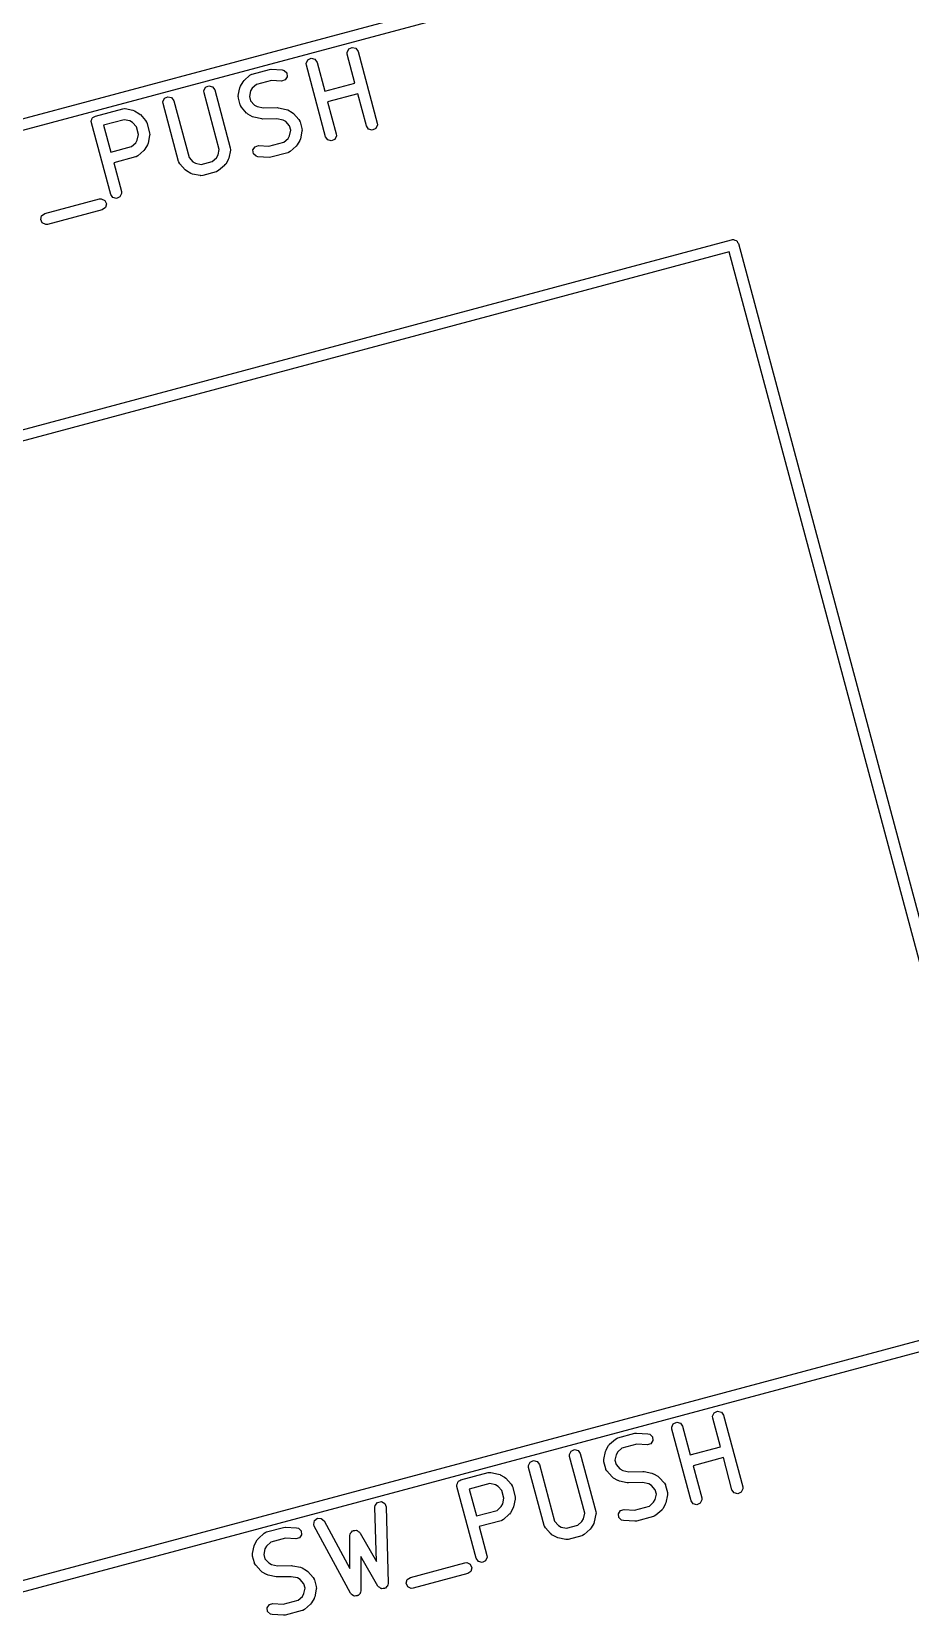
# Model space of a CAD drawing. Extents: x 43 to 269, y -130 to -26.
# Drawn here: x 174.41 to 186.26, y -81 to -59.63 of the extents above; entities that cross this region are included whole.
import ezdxf

# ---------------------------------------------------------------- set-up
doc = ezdxf.new("R2010")
doc.units = 0
doc.layers.add('BLACK', color=7, linetype='CONTINUOUS')

msp = doc.modelspace()

# ---------------------------------------------------------------- linework, layer by layer
at = {"layer": 'BLACK', "linetype": 'CONTINUOUS'}
for p, q in [((182.841, -58.673), (168.352, -62.5553)), ((168.386, -62.391), (182.73, -58.5475)), ((178.111, -60.0613), (178.133, -60.0148)), ((178.133, -60.0148), (178.18, -59.9932)), ((178.18, -59.9932), (178.229, -60.0064)), ((178.229, -60.0064), (178.259, -60.0485)), ((178.663, -59.9134), (178.685, -59.8669)), ((178.666, -59.9394), (178.663, -59.9134)), ((178.769, -60.3269), (178.666, -59.9394)), ((178.685, -59.8669), (178.732, -59.8453)), ((178.732, -59.8453), (178.781, -59.8585)), ((178.781, -59.8585), (178.811, -59.9006)), ((178.811, -59.9006), (179.069, -60.8665)), ((177.275, -60.2919), (177.354, -60.2213)), ((177.354, -60.2213), (177.377, -60.2076)), ((177.377, -60.2076), (177.381, -60.2075)), ((177.381, -60.2075), (177.385, -60.205)), ((177.385, -60.205), (177.615, -60.1433)), ((177.615, -60.1433), (177.637, -60.1414)), ((177.637, -60.1414), (177.639, -60.1409)), ((177.639, -60.1409), (177.789, -60.1499)), ((177.789, -60.1499), (177.814, -60.156)), ((177.814, -60.156), (177.852, -60.1913)), ((177.857, -60.2422), (177.829, -60.285)), ((177.852, -60.1913), (177.857, -60.2422)), ((178.114, -60.0873), (178.111, -60.0613)), ((178.372, -61.0532), (178.114, -60.0873)), ((178.259, -60.0485), (178.362, -60.436)), ((176.732, -60.4311), (176.753, -60.3846)), ((176.734, -60.457), (176.732, -60.4311)), ((176.939, -61.2219), (176.734, -60.457)), ((176.753, -60.3846), (176.8, -60.3629)), ((176.8, -60.3629), (176.849, -60.3762)), ((176.849, -60.3762), (176.879, -60.4182)), ((176.879, -60.4182), (177.088, -61.2001)), ((177.196, -60.4956), (177.217, -60.3913)), ((177.217, -60.3913), (177.226, -60.3705)), ((177.226, -60.3689), (177.26, -60.3105)), ((177.226, -60.3705), (177.226, -60.3689)), ((177.26, -60.3105), (177.274, -60.2934)), ((177.274, -60.2934), (177.275, -60.2919)), ((177.362, -60.4333), (177.347, -60.5084)), ((177.383, -60.3961), (177.362, -60.4333)), ((177.441, -60.3453), (177.383, -60.3961)), ((177.642, -60.2914), (177.441, -60.3453)), ((177.78, -60.2997), (177.642, -60.2914)), ((177.829, -60.285), (177.78, -60.2997)), ((178.362, -60.436), (178.769, -60.3269)), ((175.269, -60.7719), (175.637, -60.6733)), ((175.637, -60.6733), (175.663, -60.671)), ((175.663, -60.671), (175.667, -60.6729)), ((175.667, -60.6729), (175.671, -60.6723)), ((175.671, -60.6723), (175.776, -60.6936)), ((176.18, -60.579), (176.201, -60.5325)), ((176.182, -60.6049), (176.18, -60.579)), ((176.391, -61.3869), (176.182, -60.6049)), ((176.201, -60.5325), (176.248, -60.5108)), ((176.248, -60.5108), (176.297, -60.5241)), ((176.297, -60.5241), (176.327, -60.5661)), ((176.327, -60.5661), (176.532, -61.3309)), ((177.195, -60.5041), (177.197, -60.5001)), ((177.197, -60.5301), (177.195, -60.5041)), ((177.197, -60.5001), (177.196, -60.4956)), ((177.222, -60.6221), (177.197, -60.5301)), ((177.224, -60.6258), (177.222, -60.6221)), ((177.224, -60.6302), (177.224, -60.6258)), ((177.238, -60.6524), (177.224, -60.6302)), ((177.309, -60.7321), (177.238, -60.6524)), ((177.347, -60.5084), (177.362, -60.5662)), ((177.362, -60.5662), (177.413, -60.6235)), ((177.413, -60.6235), (177.45, -60.645)), ((177.45, -60.645), (177.534, -60.6622)), ((177.534, -60.6622), (177.722, -60.6591)), ((177.722, -60.6591), (177.735, -60.6611)), ((177.735, -60.6611), (177.739, -60.6606)), ((177.739, -60.6606), (177.843, -60.6819)), ((177.843, -60.6819), (177.864, -60.6902)), ((178.808, -60.4718), (178.401, -60.5809)), ((178.401, -60.5809), (178.517, -61.0144)), ((178.924, -60.9053), (178.808, -60.4718)), ((175.214, -60.8378), (175.222, -60.8201)), ((175.214, -60.8476), (175.214, -60.8378)), ((175.214, -60.8509), (175.214, -60.8476)), ((175.215, -60.8539), (175.214, -60.8509)), ((175.216, -60.8637), (175.215, -60.8539)), ((175.475, -61.8297), (175.216, -60.8637)), ((175.222, -60.8201), (175.227, -60.8013)), ((175.227, -60.8013), (175.232, -60.7974)), ((175.232, -60.7974), (175.235, -60.7913)), ((175.235, -60.7913), (175.253, -60.7831)), ((175.253, -60.7831), (175.269, -60.7719)), ((175.659, -60.8228), (175.38, -60.8974)), ((175.734, -60.8381), (175.659, -60.8228)), ((175.771, -60.8596), (175.734, -60.8381)), ((175.822, -60.9169), (175.771, -60.8596)), ((175.776, -60.6936), (175.797, -60.7018)), ((175.797, -60.7018), (175.798, -60.7021)), ((175.798, -60.7021), (175.856, -60.7358)), ((175.856, -60.7358), (175.874, -60.7502)), ((175.874, -60.7502), (175.875, -60.751)), ((175.875, -60.751), (175.946, -60.8307)), ((175.946, -60.8307), (175.959, -60.8529)), ((175.959, -60.8529), (175.959, -60.8573)), ((175.959, -60.8573), (175.962, -60.861)), ((175.962, -60.861), (175.999, -60.999)), ((177.31, -60.7329), (177.309, -60.7321)), ((177.327, -60.7473), (177.31, -60.7329)), ((177.386, -60.781), (177.327, -60.7473)), ((177.387, -60.7812), (177.386, -60.781)), ((177.408, -60.7895), (177.387, -60.7812)), ((177.512, -60.8108), (177.408, -60.7895)), ((177.516, -60.8103), (177.512, -60.8108)), ((177.529, -60.8123), (177.516, -60.8103)), ((177.717, -60.8092), (177.529, -60.8123)), ((177.801, -60.8264), (177.717, -60.8092)), ((177.838, -60.8479), (177.801, -60.8264)), ((177.889, -60.9053), (177.838, -60.8479)), ((177.864, -60.6902), (177.866, -60.6905)), ((177.866, -60.6905), (177.924, -60.7241)), ((177.924, -60.7241), (177.941, -60.7385)), ((177.941, -60.7385), (177.942, -60.7393)), ((177.942, -60.7393), (178.013, -60.819)), ((178.013, -60.819), (178.027, -60.8412)), ((178.027, -60.8412), (178.027, -60.8457)), ((178.027, -60.8457), (178.029, -60.8493)), ((178.029, -60.8493), (178.054, -60.9413)), ((179.072, -60.8924), (179.05, -60.9389)), ((179.069, -60.8665), (179.072, -60.8924)), ((175.38, -60.8974), (175.477, -61.2584)), ((175.813, -61.133), (175.834, -61.0958)), ((175.85, -61.0207), (175.822, -60.9169)), ((175.834, -61.0958), (175.85, -61.0207)), ((176, -61.0334), (175.979, -61.1378)), ((175.999, -60.999), (176.001, -61.0249)), ((176.001, -61.0249), (175.999, -61.029)), ((175.999, -61.029), (176, -61.0334)), ((177.81, -61.1262), (177.868, -61.0753)), ((177.868, -61.0753), (177.889, -61.0381)), ((177.905, -60.963), (177.889, -60.9053)), ((177.889, -61.0381), (177.905, -60.963)), ((178.025, -61.1026), (177.992, -61.1609)), ((178.026, -61.1009), (178.025, -61.1026)), ((178.034, -61.0801), (178.026, -61.1009)), ((178.055, -60.9758), (178.034, -61.0801)), ((178.054, -60.9413), (178.056, -60.9673)), ((178.056, -60.9673), (178.054, -60.9713)), ((178.054, -60.9713), (178.055, -60.9758)), ((178.402, -61.0952), (178.372, -61.0532)), ((178.451, -61.1085), (178.402, -61.0952)), ((178.498, -61.0868), (178.451, -61.1085)), ((178.52, -61.0403), (178.498, -61.0868)), ((178.517, -61.0144), (178.52, -61.0403)), ((178.954, -60.9473), (178.924, -60.9053)), ((179.003, -60.9606), (178.954, -60.9473)), ((179.05, -60.9389), (179.003, -60.9606)), ((175.477, -61.2584), (175.755, -61.1838)), ((175.755, -61.1838), (175.813, -61.133)), ((175.815, -61.3216), (175.811, -61.3241)), ((175.819, -61.3214), (175.815, -61.3216)), ((175.842, -61.3078), (175.819, -61.3214)), ((175.921, -61.2372), (175.842, -61.3078)), ((175.922, -61.2357), (175.921, -61.2372)), ((175.937, -61.2185), (175.922, -61.2357)), ((175.97, -61.1602), (175.937, -61.2185)), ((175.979, -61.1378), (175.97, -61.1586)), ((175.97, -61.1586), (175.97, -61.1602)), ((176.902, -61.3342), (176.923, -61.2969)), ((176.923, -61.2969), (176.939, -61.2219)), ((177.089, -61.2346), (177.068, -61.3389)), ((177.088, -61.2001), (177.09, -61.2261)), ((177.09, -61.2261), (177.089, -61.2302)), ((177.089, -61.2302), (177.089, -61.2346)), ((177.394, -61.2292), (177.422, -61.1864)), ((177.4, -61.2802), (177.394, -61.2292)), ((177.437, -61.3154), (177.4, -61.2802)), ((177.422, -61.1864), (177.471, -61.1718)), ((177.462, -61.3215), (177.437, -61.3154)), ((177.613, -61.3305), (177.462, -61.3215)), ((177.471, -61.1718), (177.609, -61.18)), ((177.609, -61.18), (177.81, -61.1262)), ((177.866, -61.2665), (177.636, -61.3281)), ((177.87, -61.2639), (177.866, -61.2665)), ((177.875, -61.2638), (177.87, -61.2639)), ((177.897, -61.2501), (177.875, -61.2638)), ((177.976, -61.1795), (177.897, -61.2501)), ((177.977, -61.1781), (177.976, -61.1795)), ((177.992, -61.1609), (177.977, -61.1781)), ((175.811, -61.3241), (175.516, -61.4033)), ((175.516, -61.4033), (175.62, -61.7908)), ((176.394, -61.3905), (176.391, -61.3869)), ((176.394, -61.395), (176.394, -61.3905)), ((176.408, -61.4172), (176.394, -61.395)), ((176.478, -61.4969), (176.408, -61.4172)), ((176.48, -61.4977), (176.478, -61.4969)), ((176.497, -61.5121), (176.48, -61.4977)), ((176.555, -61.5457), (176.497, -61.5121)), ((176.532, -61.3309), (176.582, -61.3883)), ((176.582, -61.3883), (176.62, -61.4098)), ((176.62, -61.4098), (176.695, -61.4251)), ((176.695, -61.4251), (176.845, -61.385)), ((176.9, -61.5253), (176.716, -61.5746)), ((176.845, -61.385), (176.902, -61.3342)), ((176.904, -61.5227), (176.9, -61.5253)), ((176.909, -61.5226), (176.904, -61.5227)), ((176.931, -61.509), (176.909, -61.5226)), ((177.01, -61.4383), (176.931, -61.509)), ((177.011, -61.4369), (177.01, -61.4383)), ((177.026, -61.4197), (177.011, -61.4369)), ((177.059, -61.3614), (177.026, -61.4197)), ((177.06, -61.3598), (177.059, -61.3614)), ((177.068, -61.3389), (177.06, -61.3598)), ((177.614, -61.33), (177.613, -61.3305)), ((177.636, -61.3281), (177.614, -61.33)), ((176.557, -61.546), (176.555, -61.5457)), ((176.578, -61.5543), (176.557, -61.546)), ((176.682, -61.5756), (176.578, -61.5543)), ((176.686, -61.575), (176.682, -61.5756)), ((176.691, -61.5769), (176.686, -61.575)), ((176.716, -61.5746), (176.691, -61.5769)), ((174.586, -62.0886), (175.322, -61.8914)), ((175.322, -61.8914), (175.348, -61.8892)), ((175.348, -61.8892), (175.395, -61.9108)), ((175.395, -61.9108), (175.417, -61.9573)), ((175.417, -61.9573), (175.403, -62.0069)), ((175.504, -61.8717), (175.475, -61.8297)), ((175.554, -61.885), (175.504, -61.8717)), ((175.6, -61.8633), (175.554, -61.885)), ((175.622, -61.8168), (175.6, -61.8633)), ((175.62, -61.7908), (175.622, -61.8168)), ((174.531, -62.1676), (174.544, -62.1181)), ((174.553, -62.2141), (174.531, -62.1676)), ((174.544, -62.1181), (174.586, -62.0886)), ((175.361, -62.0363), (174.625, -62.2335)), ((175.403, -62.0069), (175.361, -62.0363)), ((174.599, -62.2358), (174.553, -62.2141)), ((174.625, -62.2335), (174.599, -62.2358)), ((169.361, -66.3224), (183.85, -62.4401)), ((183.817, -62.6044), (169.473, -66.4479)), ((187.66, -76.9484), (183.817, -62.6044)), ((183.85, -62.4401), (183.86, -62.4392)), ((183.86, -62.4392), (183.863, -62.4378)), ((183.863, -62.4378), (183.866, -62.4387)), ((183.866, -62.4387), (183.876, -62.4378)), ((183.876, -62.4378), (183.894, -62.4461)), ((183.894, -62.4461), (183.913, -62.4511)), ((183.913, -62.4511), (183.917, -62.4567)), ((183.917, -62.4567), (183.923, -62.4595)), ((183.923, -62.4595), (183.931, -62.4772)), ((183.931, -62.4772), (183.942, -62.4931)), ((183.942, -62.4931), (187.824, -76.982)), ((187.771, -77.0739), (173.282, -80.9562)), ((173.316, -80.7919), (187.66, -76.9484)), ((183.042, -78.4622), (183.064, -78.4157)), ((183.064, -78.4157), (183.11, -78.394)), ((183.11, -78.394), (183.16, -78.4073)), ((183.16, -78.4073), (183.189, -78.4494)), ((183.594, -78.3143), (183.616, -78.2678)), ((183.596, -78.3403), (183.594, -78.3143)), ((183.7, -78.7278), (183.596, -78.3403)), ((183.616, -78.2678), (183.662, -78.2462)), ((183.662, -78.2462), (183.712, -78.2594)), ((183.712, -78.2594), (183.741, -78.3015)), ((183.741, -78.3015), (184, -79.2674)), ((182.205, -78.6928), (182.285, -78.6222)), ((182.285, -78.6222), (182.307, -78.6085)), ((182.307, -78.6085), (182.312, -78.6084)), ((182.312, -78.6084), (182.315, -78.6058)), ((182.315, -78.6058), (182.545, -78.5442)), ((182.545, -78.5442), (182.568, -78.5423)), ((182.568, -78.5423), (182.569, -78.5418)), ((182.569, -78.5418), (182.719, -78.5508)), ((182.719, -78.5508), (182.745, -78.5569)), ((182.745, -78.5569), (182.782, -78.5921)), ((182.782, -78.5921), (182.788, -78.6431)), ((183.044, -78.4882), (183.042, -78.4622)), ((183.303, -79.4541), (183.044, -78.4882)), ((183.189, -78.4494), (183.293, -78.8369)), ((181.662, -78.832), (181.684, -78.7855)), ((181.664, -78.8579), (181.662, -78.832)), ((181.684, -78.7855), (181.73, -78.7638)), ((181.73, -78.7638), (181.78, -78.7771)), ((181.78, -78.7771), (181.809, -78.8191)), ((181.809, -78.8191), (182.019, -79.601)), ((182.127, -78.8965), (182.148, -78.7922)), ((182.148, -78.7922), (182.156, -78.7714)), ((182.156, -78.7697), (182.19, -78.7114)), ((182.156, -78.7714), (182.156, -78.7697)), ((182.19, -78.7114), (182.204, -78.6942)), ((182.204, -78.6942), (182.205, -78.6928)), ((182.292, -78.8342), (182.277, -78.9093)), ((182.314, -78.797), (182.292, -78.8342)), ((182.371, -78.7461), (182.314, -78.797)), ((182.572, -78.6923), (182.371, -78.7461)), ((182.71, -78.7005), (182.572, -78.6923)), ((182.76, -78.6859), (182.71, -78.7005)), ((182.788, -78.6431), (182.76, -78.6859)), ((183.293, -78.8369), (183.7, -78.7278)), ((181.11, -78.9799), (181.132, -78.9334)), ((181.112, -79.0058), (181.11, -78.9799)), ((181.322, -79.7878), (181.112, -79.0058)), ((181.132, -78.9334), (181.178, -78.9117)), ((181.178, -78.9117), (181.228, -78.925)), ((181.228, -78.925), (181.257, -78.967)), ((181.257, -78.967), (181.462, -79.7318)), ((181.869, -79.6228), (181.664, -78.8579)), ((182.125, -78.905), (182.127, -78.901)), ((182.128, -78.931), (182.125, -78.905)), ((182.127, -78.901), (182.127, -78.8965)), ((182.152, -79.023), (182.128, -78.931)), ((182.155, -79.0266), (182.152, -79.023)), ((182.155, -79.0311), (182.155, -79.0266)), ((182.169, -79.0533), (182.155, -79.0311)), ((182.239, -79.133), (182.169, -79.0533)), ((182.277, -78.9093), (182.293, -78.967)), ((182.293, -78.967), (182.343, -79.0244)), ((182.343, -79.0244), (182.381, -79.0459)), ((182.381, -79.0459), (182.465, -79.0631)), ((183.739, -78.8727), (183.332, -78.9818)), ((183.332, -78.9818), (183.448, -79.4153)), ((183.855, -79.3062), (183.739, -78.8727)), ((180.144, -79.2387), (180.152, -79.221)), ((180.145, -79.2485), (180.144, -79.2387)), ((180.144, -79.2518), (180.145, -79.2485)), ((180.146, -79.2548), (180.144, -79.2518)), ((180.146, -79.2646), (180.146, -79.2548)), ((180.405, -80.2306), (180.146, -79.2646)), ((180.152, -79.221), (180.157, -79.2022)), ((180.157, -79.2022), (180.163, -79.1983)), ((180.163, -79.1983), (180.166, -79.1922)), ((180.166, -79.1922), (180.183, -79.1839)), ((180.183, -79.1839), (180.199, -79.1728)), ((180.199, -79.1728), (180.567, -79.0742)), ((180.589, -79.2236), (180.311, -79.2983)), ((180.567, -79.0742), (180.593, -79.0719)), ((180.664, -79.239), (180.589, -79.2236)), ((180.593, -79.0719), (180.597, -79.0738)), ((180.597, -79.0738), (180.602, -79.0731)), ((180.602, -79.0731), (180.706, -79.0945)), ((180.701, -79.2605), (180.664, -79.239)), ((180.752, -79.3178), (180.701, -79.2605)), ((180.706, -79.0945), (180.727, -79.1027)), ((180.727, -79.1027), (180.729, -79.103)), ((180.729, -79.103), (180.787, -79.1367)), ((180.787, -79.1367), (180.804, -79.1511)), ((180.804, -79.1511), (180.806, -79.1519)), ((180.806, -79.1519), (180.876, -79.2315)), ((180.876, -79.2315), (180.89, -79.2537)), ((180.89, -79.2537), (180.89, -79.2582)), ((180.89, -79.2582), (180.893, -79.2619)), ((180.893, -79.2619), (180.93, -79.3999)), ((182.241, -79.1338), (182.239, -79.133)), ((182.258, -79.1482), (182.241, -79.1338)), ((182.316, -79.1819), (182.258, -79.1482)), ((182.318, -79.1821), (182.316, -79.1819)), ((182.339, -79.1904), (182.318, -79.1821)), ((182.443, -79.2117), (182.339, -79.1904)), ((182.446, -79.2112), (182.443, -79.2117)), ((182.459, -79.2132), (182.446, -79.2112)), ((182.647, -79.2101), (182.459, -79.2132)), ((182.465, -79.0631), (182.653, -79.06)), ((182.732, -79.2273), (182.647, -79.2101)), ((182.653, -79.06), (182.666, -79.062)), ((182.666, -79.062), (182.669, -79.0615)), ((182.669, -79.0615), (182.774, -79.0828)), ((182.769, -79.2488), (182.732, -79.2273)), ((182.82, -79.3061), (182.769, -79.2488)), ((182.774, -79.0828), (182.794, -79.0911)), ((182.794, -79.0911), (182.796, -79.0913)), ((182.796, -79.0913), (182.854, -79.125)), ((182.854, -79.125), (182.872, -79.1394)), ((182.872, -79.1394), (182.873, -79.1402)), ((182.873, -79.1402), (182.944, -79.2199)), ((182.944, -79.2199), (182.957, -79.2421)), ((182.957, -79.2421), (182.957, -79.2465)), ((182.957, -79.2465), (182.96, -79.2502)), ((182.96, -79.2502), (182.985, -79.3422)), ((184, -79.2674), (184.002, -79.2933)), ((179.044, -79.5173), (179.076, -79.4771)), ((179.076, -79.4771), (179.126, -79.4668)), ((179.126, -79.4668), (179.171, -79.4912)), ((180.311, -79.2983), (180.407, -79.6593)), ((180.78, -79.4216), (180.752, -79.3178)), ((180.765, -79.4967), (180.78, -79.4216)), ((180.931, -79.4343), (180.909, -79.5387)), ((180.93, -79.3999), (180.932, -79.4258)), ((180.932, -79.4258), (180.93, -79.4299)), ((180.93, -79.4299), (180.931, -79.4343)), ((182.741, -79.527), (182.798, -79.4762)), ((182.798, -79.4762), (182.82, -79.439)), ((182.835, -79.3639), (182.82, -79.3061)), ((182.82, -79.439), (182.835, -79.3639)), ((182.964, -79.481), (182.956, -79.5018)), ((182.986, -79.3767), (182.964, -79.481)), ((182.985, -79.3422), (182.987, -79.3682)), ((182.987, -79.3682), (182.985, -79.3722)), ((182.985, -79.3722), (182.986, -79.3767)), ((183.332, -79.4961), (183.303, -79.4541)), ((183.45, -79.4412), (183.428, -79.4877)), ((183.448, -79.4153), (183.45, -79.4412)), ((183.884, -79.3482), (183.855, -79.3062)), ((183.934, -79.3615), (183.884, -79.3482)), ((183.98, -79.3398), (183.934, -79.3615)), ((184.002, -79.2933), (183.98, -79.3398)), ((178.223, -79.7236), (178.263, -79.6917)), ((178.263, -79.6917), (178.315, -79.6931)), ((178.315, -79.6931), (178.353, -79.7272)), ((179.04, -79.5431), (179.044, -79.5173)), ((179.06, -80.2736), (179.04, -79.5431)), ((179.171, -79.4912), (179.19, -79.5389)), ((179.19, -79.5389), (179.219, -80.5665)), ((180.407, -79.6593), (180.686, -79.5847)), ((180.686, -79.5847), (180.743, -79.5339)), ((180.743, -79.5339), (180.765, -79.4967)), ((180.852, -79.6381), (180.772, -79.7087)), ((180.853, -79.6366), (180.852, -79.6381)), ((180.867, -79.6194), (180.853, -79.6366)), ((180.901, -79.5611), (180.867, -79.6194)), ((180.909, -79.5387), (180.901, -79.5595)), ((180.901, -79.5595), (180.901, -79.5611)), ((181.832, -79.735), (181.854, -79.6978)), ((181.854, -79.6978), (181.869, -79.6228)), ((182.02, -79.6355), (181.998, -79.7398)), ((182.019, -79.601), (182.021, -79.627)), ((182.021, -79.627), (182.019, -79.631)), ((182.019, -79.631), (182.02, -79.6355)), ((182.324, -79.6301), (182.353, -79.5873)), ((182.33, -79.6811), (182.324, -79.6301)), ((182.367, -79.7163), (182.33, -79.6811)), ((182.353, -79.5873), (182.402, -79.5726)), ((182.402, -79.5726), (182.54, -79.5809)), ((182.54, -79.5809), (182.741, -79.527)), ((182.797, -79.6674), (182.567, -79.729)), ((182.801, -79.6648), (182.797, -79.6674)), ((182.805, -79.6647), (182.801, -79.6648)), ((182.827, -79.651), (182.805, -79.6647)), ((182.907, -79.5804), (182.827, -79.651)), ((182.908, -79.5789), (182.907, -79.5804)), ((182.922, -79.5618), (182.908, -79.5789)), ((182.956, -79.5034), (182.922, -79.5618)), ((182.956, -79.5018), (182.956, -79.5034)), ((183.382, -79.5094), (183.332, -79.4961)), ((183.428, -79.4877), (183.382, -79.5094)), ((177.468, -79.9623), (177.547, -79.8916)), ((177.547, -79.8916), (177.569, -79.878)), ((177.569, -79.878), (177.574, -79.8779)), ((177.574, -79.8779), (177.578, -79.8753)), ((177.578, -79.8753), (177.808, -79.8137)), ((177.808, -79.8137), (177.83, -79.8117)), ((177.83, -79.8117), (177.832, -79.8112)), ((177.832, -79.8112), (177.982, -79.8203)), ((177.982, -79.8203), (178.007, -79.8263)), ((178.007, -79.8263), (178.044, -79.8616)), ((178.044, -79.8616), (178.05, -79.9126)), ((178.213, -79.7738), (178.223, -79.7236)), ((178.221, -79.7985), (178.213, -79.7738)), ((178.71, -80.7028), (178.221, -79.7985)), ((178.353, -79.7272), (178.7, -80.37)), ((178.7, -79.928), (178.704, -79.9023)), ((178.704, -79.9023), (178.709, -79.8971)), ((178.709, -79.8971), (178.71, -79.8903)), ((178.71, -79.8903), (178.725, -79.8779)), ((178.725, -79.8779), (178.737, -79.863)), ((178.737, -79.863), (178.744, -79.8618)), ((178.744, -79.8618), (178.749, -79.8574)), ((178.749, -79.8574), (178.769, -79.8574)), ((178.769, -79.8574), (178.788, -79.854)), ((178.788, -79.854), (178.794, -79.8575)), ((178.794, -79.8575), (178.801, -79.8575)), ((178.801, -79.8575), (178.815, -79.87)), ((178.815, -79.87), (178.832, -79.8796)), ((178.832, -79.8796), (178.835, -79.8861)), ((178.835, -79.8861), (178.84, -79.8905)), ((178.84, -79.8905), (179.06, -80.2736)), ((180.742, -79.725), (180.446, -79.8042)), ((180.446, -79.8042), (180.55, -80.1917)), ((180.745, -79.7225), (180.742, -79.725)), ((180.75, -79.7223), (180.745, -79.7225)), ((180.772, -79.7087), (180.75, -79.7223)), ((181.324, -79.7914), (181.322, -79.7878)), ((181.325, -79.7959), (181.324, -79.7914)), ((181.338, -79.8181), (181.325, -79.7959)), ((181.409, -79.8978), (181.338, -79.8181)), ((181.41, -79.8985), (181.409, -79.8978)), ((181.427, -79.913), (181.41, -79.8985)), ((181.462, -79.7318), (181.513, -79.7891)), ((181.513, -79.7891), (181.55, -79.8106)), ((181.55, -79.8106), (181.625, -79.826)), ((181.625, -79.826), (181.775, -79.7859)), ((181.775, -79.7859), (181.832, -79.735)), ((181.861, -79.9098), (181.839, -79.9235)), ((181.941, -79.8392), (181.861, -79.9098)), ((181.942, -79.8378), (181.941, -79.8392)), ((181.956, -79.8206), (181.942, -79.8378)), ((181.99, -79.7623), (181.956, -79.8206)), ((181.998, -79.7398), (181.99, -79.7606)), ((181.99, -79.7606), (181.99, -79.7623)), ((182.393, -79.7224), (182.367, -79.7163)), ((182.543, -79.7314), (182.393, -79.7224)), ((182.545, -79.7309), (182.543, -79.7314)), ((182.567, -79.729), (182.545, -79.7309)), ((177.389, -80.166), (177.41, -80.0617)), ((177.41, -80.0617), (177.418, -80.0408)), ((177.418, -80.0408), (177.419, -80.0392)), ((177.419, -80.0392), (177.452, -79.9809)), ((177.452, -79.9809), (177.467, -79.9637)), ((177.467, -79.9637), (177.468, -79.9623)), ((177.555, -80.1037), (177.539, -80.1787)), ((177.576, -80.0664), (177.555, -80.1037)), ((177.634, -80.0156), (177.576, -80.0664)), ((177.835, -79.9617), (177.634, -80.0156)), ((177.973, -79.97), (177.835, -79.9617)), ((178.022, -79.9554), (177.973, -79.97)), ((178.05, -79.9126), (178.022, -79.9554)), ((178.7, -80.37), (178.7, -79.928)), ((181.486, -79.9466), (181.427, -79.913)), ((181.487, -79.9469), (181.486, -79.9466)), ((181.508, -79.9552), (181.487, -79.9469)), ((181.613, -79.9765), (181.508, -79.9552)), ((181.617, -79.9758), (181.613, -79.9765)), ((181.621, -79.9777), (181.617, -79.9758)), ((181.647, -79.9755), (181.621, -79.9777)), ((181.831, -79.9262), (181.647, -79.9755)), ((181.835, -79.9236), (181.831, -79.9262)), ((181.839, -79.9235), (181.835, -79.9236)), ((177.388, -80.1745), (177.39, -80.1704)), ((177.39, -80.2004), (177.388, -80.1745)), ((177.39, -80.1704), (177.389, -80.166)), ((177.415, -80.2924), (177.39, -80.2004)), ((177.417, -80.2961), (177.415, -80.2924)), ((177.417, -80.3006), (177.417, -80.2961)), ((177.431, -80.3228), (177.417, -80.3006)), ((177.502, -80.4024), (177.431, -80.3228)), ((177.539, -80.1787), (177.555, -80.2365)), ((177.555, -80.2365), (177.606, -80.2938)), ((177.606, -80.2938), (177.643, -80.3153)), ((177.643, -80.3153), (177.727, -80.3326)), ((177.727, -80.3326), (177.915, -80.3294)), ((177.915, -80.3294), (177.928, -80.3314)), ((177.928, -80.3314), (177.932, -80.3309)), ((177.932, -80.3309), (178.036, -80.3523)), ((179.079, -80.606), (178.85, -80.2091)), ((178.85, -80.2091), (178.851, -80.6671)), ((179.517, -80.4895), (180.253, -80.2923)), ((180.253, -80.2923), (180.279, -80.29)), ((180.279, -80.29), (180.325, -80.3117)), ((180.325, -80.3117), (180.347, -80.3582)), ((180.435, -80.2726), (180.405, -80.2306)), ((180.484, -80.2859), (180.435, -80.2726)), ((180.531, -80.2642), (180.484, -80.2859)), ((180.552, -80.2177), (180.531, -80.2642)), ((180.55, -80.1917), (180.552, -80.2177)), ((177.503, -80.4032), (177.502, -80.4024)), ((177.52, -80.4176), (177.503, -80.4032)), ((177.578, -80.4513), (177.52, -80.4176)), ((177.58, -80.4516), (177.578, -80.4513)), ((177.601, -80.4598), (177.58, -80.4516)), ((177.705, -80.4812), (177.601, -80.4598)), ((177.709, -80.4806), (177.705, -80.4812)), ((177.722, -80.4827), (177.709, -80.4806)), ((177.91, -80.4795), (177.722, -80.4827)), ((177.994, -80.4968), (177.91, -80.4795)), ((178.031, -80.5183), (177.994, -80.4968)), ((178.082, -80.5756), (178.031, -80.5183)), ((178.036, -80.3523), (178.057, -80.3605)), ((178.057, -80.3605), (178.058, -80.3608)), ((178.058, -80.3608), (178.117, -80.3945)), ((178.117, -80.3945), (178.134, -80.4089)), ((178.134, -80.4089), (178.135, -80.4096)), ((178.135, -80.4096), (178.206, -80.4893)), ((178.206, -80.4893), (178.22, -80.5115)), ((178.22, -80.5115), (178.22, -80.516)), ((178.22, -80.516), (178.222, -80.5197)), ((178.222, -80.5197), (178.247, -80.6117)), ((179.462, -80.5685), (179.475, -80.5189)), ((179.475, -80.5189), (179.517, -80.4895)), ((180.292, -80.4372), (179.556, -80.6344)), ((180.334, -80.4078), (180.292, -80.4372)), ((180.347, -80.3582), (180.334, -80.4078)), ((178.003, -80.7965), (178.061, -80.7457)), ((178.061, -80.7457), (178.082, -80.7084)), ((178.098, -80.6334), (178.082, -80.5756)), ((178.082, -80.7084), (178.098, -80.6334)), ((178.227, -80.7504), (178.218, -80.7713)), ((178.248, -80.6461), (178.227, -80.7504)), ((178.247, -80.6117), (178.249, -80.6376)), ((178.249, -80.6376), (178.247, -80.6417)), ((178.247, -80.6417), (178.248, -80.6461)), ((178.716, -80.708), (178.71, -80.7028)), ((178.718, -80.7154), (178.716, -80.708)), ((178.734, -80.7246), (178.718, -80.7154)), ((178.748, -80.7369), (178.734, -80.7246)), ((178.756, -80.7371), (178.748, -80.7369)), ((178.763, -80.741), (178.756, -80.7371)), ((178.781, -80.7378), (178.763, -80.741)), ((178.799, -80.7383), (178.781, -80.7378)), ((178.806, -80.7334), (178.799, -80.7383)), ((178.813, -80.7321), (178.806, -80.7334)), ((178.825, -80.7179), (178.813, -80.7321)), ((178.84, -80.7065), (178.825, -80.7179)), ((178.841, -80.6988), (178.84, -80.7065)), ((178.846, -80.6927), (178.841, -80.6988)), ((178.851, -80.6671), (178.846, -80.6927)), ((179.085, -80.611), (179.079, -80.606)), ((179.088, -80.6184), (179.085, -80.611)), ((179.104, -80.6271), (179.088, -80.6184)), ((179.118, -80.639), (179.104, -80.6271)), ((179.126, -80.639), (179.118, -80.639)), ((179.133, -80.6428), (179.126, -80.639)), ((179.151, -80.639), (179.133, -80.6428)), ((179.169, -80.6391), (179.151, -80.639)), ((179.175, -80.634), (179.169, -80.6391)), ((179.183, -80.6324), (179.175, -80.634)), ((179.195, -80.618), (179.183, -80.6324)), ((179.209, -80.6061), (179.195, -80.618)), ((179.21, -80.5984), (179.209, -80.6061)), ((179.215, -80.5922), (179.21, -80.5984)), ((179.219, -80.5665), (179.215, -80.5922)), ((179.483, -80.615), (179.462, -80.5685)), ((179.53, -80.6367), (179.483, -80.615)), ((179.556, -80.6344), (179.53, -80.6367)), ((177.587, -80.8995), (177.615, -80.8567)), ((177.592, -80.9505), (177.587, -80.8995)), ((177.63, -80.9858), (177.592, -80.9505)), ((177.615, -80.8567), (177.664, -80.8421)), ((177.664, -80.8421), (177.802, -80.8504)), ((177.802, -80.8504), (178.003, -80.7965)), ((178.059, -80.9368), (177.829, -80.9984)), ((178.063, -80.9342), (178.059, -80.9368)), ((178.067, -80.9341), (178.063, -80.9342)), ((178.09, -80.9205), (178.067, -80.9341)), ((178.169, -80.8498), (178.09, -80.9205)), ((178.17, -80.8484), (178.169, -80.8498)), ((178.184, -80.8312), (178.17, -80.8484)), ((178.218, -80.7729), (178.184, -80.8312)), ((178.218, -80.7713), (178.218, -80.7729)), ((177.655, -80.9918), (177.63, -80.9858)), ((177.805, -81.0008), (177.655, -80.9918)), ((177.807, -81.0004), (177.805, -81.0008)), ((177.829, -80.9984), (177.807, -81.0004))]:
    msp.add_line(p, q, dxfattribs=at)

doc.saveas('drawing.dxf')
